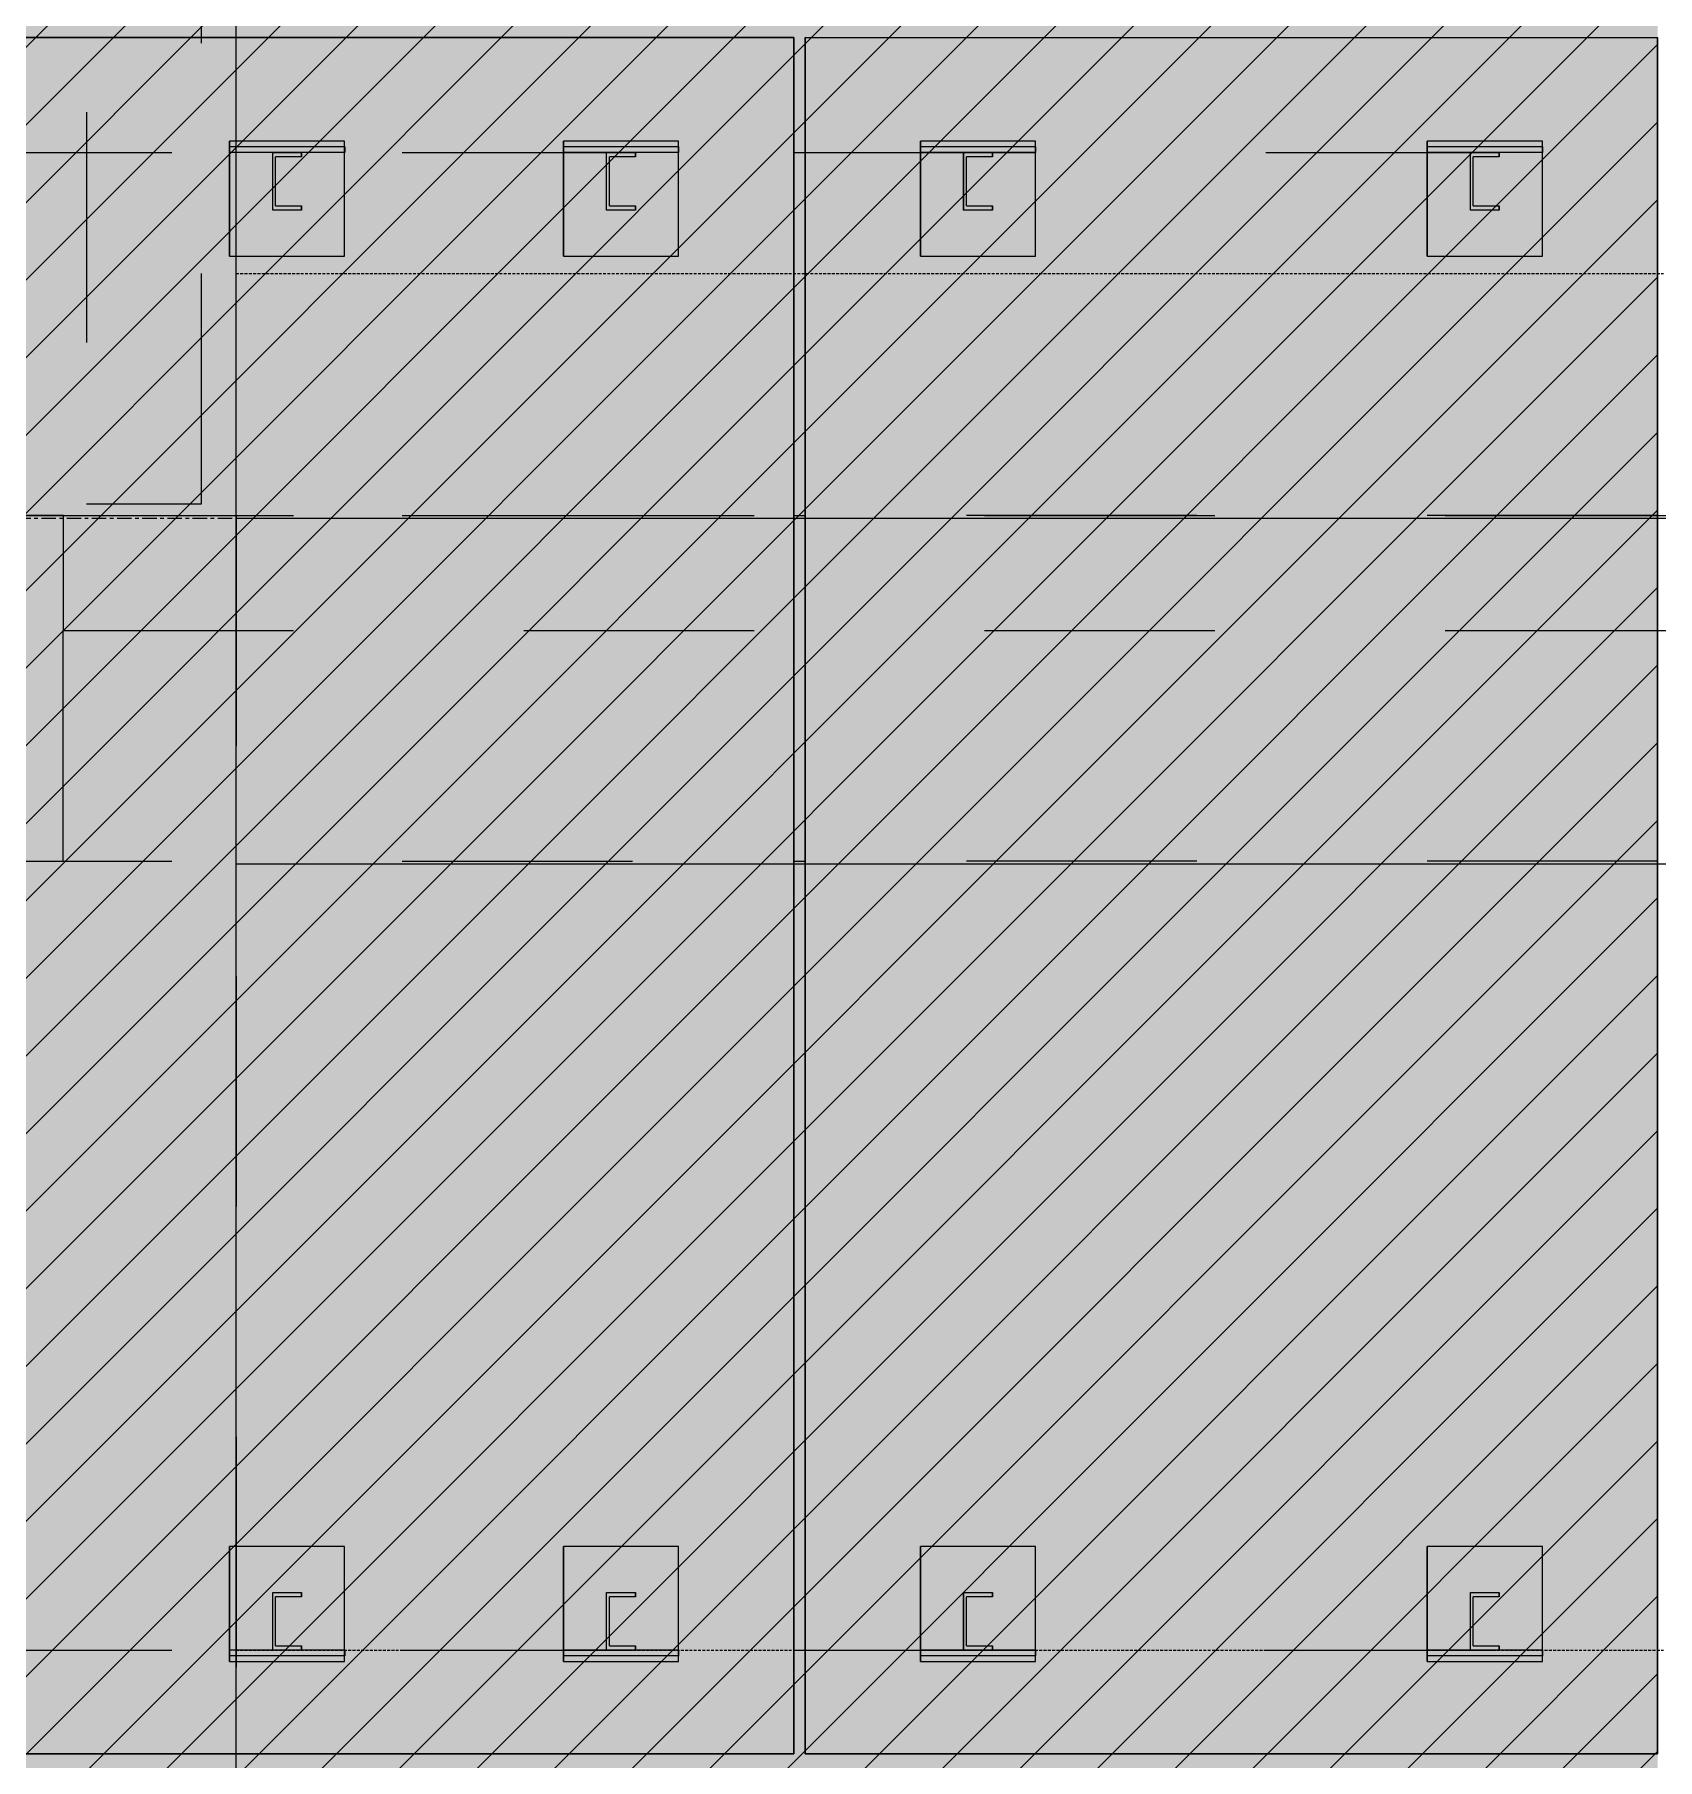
# Model space of a CAD drawing. Header units: millimetres. Extents: x 652937 to 1670132, y 1473552 to 2851037.
# Drawn here: x 833896 to 836714, y 1520610 to 1523605 of the extents above; entities that cross this region are included whole.
import ezdxf
from ezdxf.xclip import XClip

# ---------------------------------------------------------------- set-up
doc = ezdxf.new("R2010")
doc.units = ezdxf.units.MM
doc.header["$XCLIPFRAME"] = 0
for name, pattern in [('HIDDEN', [0.375, 0.25, -0.125]), ('TA_GL_005.00000', [13.75, 5, -1.25, 1.25, -1.25, 5]), ('XKITLINE00', [0]), ('XKITLINE02', [4, 2, -2])]:
    doc.linetypes.add(name, pattern=pattern)
for name, color, linetype in [('000 - 0_SYM_DWG_GRIDLINE_MAIN_COLOR_251', 251, 'Continuous'), ('000 - CONCRETE_WALL_MAIN_COLOR_2', 1, 'Continuous'), ('000 - H A T C H', 9, 'Continuous')]:
    doc.layers.add(name, color=color, linetype=linetype)
for name, color, linetype, lineweight in [('A-230-M_FLOOR', 2, 'Continuous', 25), ('Part', 2, 'Continuous', 0), ('Vertical Circulation', 7, 'Continuous', 9)]:
    doc.layers.add(name, color=color, linetype=linetype, lineweight=lineweight)
doc.styles.add('TA', font='', dxfattribs={"height": 4.5})
doc.styles.get('TA').set_extended_font_data('Cordia New')

# ---------------------------------------------------------------- blocks, each defined once
blk = doc.blocks.new('*U6164')
at = {"layer": '000 - 0_SYM_DWG_GRIDLINE_MAIN_COLOR_251', "linetype": 'ByBlock', "ltscale": 5}
blk.add_line((200, 0), (-30071, 0), dxfattribs=at)
at = {"style": 'TA', "flags": 1}
blk.add_attdef('LOCATION', (6, -6), '', height=4.5, rotation=270, dxfattribs=at)
blk = doc.blocks.new('W-1-PP18-ST_ENT3_REV02_20260413-044638_PP18_ENT3_ELE2-DIMS-2')
at = {"color": 6, "linetype": 'TA_GL_005.00000', "rotation": 180}
blk.add_blockref('*U6164', (-7244, 110695), dxfattribs=at)
blk = doc.blocks.new('15')
at = {"layer": 'Part', "color": 253, "linetype": 'XKITLINE00', "lineweight": 0}
for points in [[(663598.1429, 1524501.7062), (663599.6229, 1524501.7062), (663599.6229, 1524501.7062), (663599.6229, 1524504.6862), (663598.1429, 1524504.6862)], [(663601.1229, 1524504.6862), (663601.1229, 1524501.7062), (663599.6429, 1524501.7062), (663599.6429, 1524504.6862)]]:
    blk.add_lwpolyline(points, close=True, dxfattribs=at)
blk = doc.blocks.new('W-1-PP18-ST_ENT3_REV02_20260413-214324_PP18_ENT3_SE_ELE4-1')
at = {"layer": 'A-230-M_FLOOR', "color": 4, "lineweight": 9}
blk.add_lwpolyline([(11575, 114420), (11575, 103500)], dxfattribs=at)
at = {"layer": 'Part', "color": 1, "linetype": 'HIDDEN', "lineweight": 0, "ltscale": 20}
for p, q in [((11575, 111120), (14053.9, 111120)), ((11575, 108730), (14053.9, 108730))]:
    blk.add_line(p, q, dxfattribs=at)
at = {"layer": 'Part', "linetype": 'XKITLINE00', "lineweight": 0}
for p, q in [((11575, 110695), (15305, 110695)), ((11575, 110095), (15305, 110095))]:
    blk.add_line(p, q, dxfattribs=at)
at = {"layer": 'Vertical Circulation', "color": 4, "xscale": 1000, "yscale": 1000, "zscale": 1000}
blk.add_blockref('15', (-663587079.2, -1524393156.2), dxfattribs=at)
blk = doc.blocks.new('*A39894513')
at = {"layer": 'Part', "linetype": 'XKITLINE02', "lineweight": 0}
for p, q in [((68.12234, -67.720099), (68.12234, -83.120099)), ((69.12234, -83.120099), (69.12234, -67.720099)), ((68.12234, -83.120099), (69.122731, -83.120099))]:
    blk.add_line(p, q, dxfattribs=at)
blk = doc.blocks.new('*A40004524')
at = {"layer": 'Part', "linetype": 'XKITLINE02', "lineweight": 0}
for p, q in [((67.421867, -83.220099), (69.422117, -83.220099)), ((69.421867, -83.220099), (69.421867, -93.970099)), ((69.421867, -83.220099), (69.422117, -83.220099)), ((69.422117, -83.220099), (69.422117, -99.720099))]:
    blk.add_line(p, q, dxfattribs=at)
at = {"layer": 'Part', "linetype": 'XKITLINE00', "lineweight": 0}
blk.add_line((69.421867, -93.970099), (69.421867, -94.070099), dxfattribs=at)
blk = doc.blocks.new('*A40304554')
at = {"layer": 'Part', "linetype": 'XKITLINE00', "lineweight": 0}
for p, q in [((74.365186, -79.070099), (81.765336, -79.070099)), ((74.365186, -79.070099), (74.365186, -93.970099)), ((81.765186, -93.970099), (81.765186, -79.070099)), ((81.765336, -93.970099), (81.765336, -79.070099)), ((74.365186, -93.970099), (81.765336, -93.970099))]:
    blk.add_line(p, q, dxfattribs=at)
at = {"layer": 'Part', "linetype": 'XKITLINE02', "lineweight": 0}
for p, q in [((74.365336, -79.070099), (74.365186, -79.070099)), ((74.365336, -93.970099), (74.365336, -79.070099)), ((74.365186, -93.970099), (74.365336, -93.970099))]:
    blk.add_line(p, q, dxfattribs=at)
blk = doc.blocks.new('*A40334557')
at = {"layer": 'Part', "linetype": 'XKITLINE00', "lineweight": 0}
for p, q in [((66.865186, -79.070099), (74.265336, -79.070099)), ((74.265186, -93.970099), (74.265186, -79.070099)), ((74.265336, -79.070099), (74.265336, -93.970099)), ((74.265186, -93.970099), (66.865186, -93.970099)), ((74.265336, -93.970099), (74.265186, -93.970099))]:
    blk.add_line(p, q, dxfattribs=at)
at = {"layer": 'Part', "linetype": 'XKITLINE02', "lineweight": 0}
blk.add_line((74.265186, -93.970099), (74.265336, -93.970099), dxfattribs=at)
blk = doc.blocks.new('*A44765000')
at = {"layer": 'Part', "linetype": 'XKITLINE02', "lineweight": 0}
for p, q in [((66.865186, -83.220099), (74.265361, -83.220099)), ((81.765361, -83.220099), (74.365186, -83.220099)), ((66.865186, -86.220099), (74.265361, -86.220099)), ((81.765361, -86.220099), (74.365186, -86.220099))]:
    blk.add_line(p, q, dxfattribs=at)
at = {"layer": 'Part', "linetype": 'XKITLINE00', "lineweight": 0}
for p, q in [((74.265361, -83.220099), (74.365186, -83.220099)), ((74.265361, -86.220099), (74.365186, -86.220099))]:
    blk.add_line(p, q, dxfattribs=at)
blk = doc.blocks.new('*A44775001')
at = {"layer": 'Part', "linetype": 'XKITLINE02', "lineweight": 0}
for p, q in [((66.865186, -93.070099), (74.265361, -93.070099)), ((74.365186, -93.070099), (81.765361, -93.070099))]:
    blk.add_line(p, q, dxfattribs=at)
at = {"layer": 'Part', "linetype": 'XKITLINE00', "lineweight": 0}
blk.add_line((74.265361, -93.070099), (74.365186, -93.070099), dxfattribs=at)
blk = doc.blocks.new('*A44795003')
at = {"layer": 'Part', "linetype": 'XKITLINE02', "lineweight": 0}
for p, q in [((66.865186, -80.070099), (74.265361, -80.070099)), ((74.365186, -80.070099), (81.765361, -80.070099))]:
    blk.add_line(p, q, dxfattribs=at)
at = {"layer": 'Part', "linetype": 'XKITLINE00', "lineweight": 0}
blk.add_line((74.265361, -80.070099), (74.365186, -80.070099), dxfattribs=at)
blk = doc.blocks.new('*A47275251')
at = {"layer": 'Part', "linetype": 'XKITLINE02', "lineweight": 0}
for p, q in [((67.922144, -83.220099), (67.922144, -84.220099)), ((67.922144, -83.220099), (111.342756, -83.220099)), ((67.922144, -84.220099), (111.342756, -84.220099))]:
    blk.add_line(p, q, dxfattribs=at)
blk = doc.blocks.new('*A47695293')
at = {"layer": 'Part', "linetype": 'XKITLINE02', "lineweight": 0}
for p, q in [((69.422117, -83.220099), (69.422117, -64.620099)), ((69.421867, -79.070099), (69.421867, -83.220099)), ((67.421867, -83.220099), (69.422117, -83.220099))]:
    blk.add_line(p, q, dxfattribs=at)
at = {"layer": 'Part', "linetype": 'XKITLINE00', "lineweight": 0}
blk.add_line((69.421867, -79.020099), (69.421867, -79.070099), dxfattribs=at)
blk = doc.blocks.new('*A47925316')
at = {"layer": 'Part', "linetype": 'XKITLINE02', "lineweight": 0}
for p, q in [((80.140384, -80.070099), (80.390524, -80.070099)), ((80.140384, -80.570099), (80.140384, -80.070099)), ((80.140524, -80.570099), (80.140524, -80.070099)), ((80.390524, -80.107599), (80.165384, -80.107599)), ((80.165384, -80.532599), (80.165384, -80.107599)), ((80.165524, -80.532599), (80.165524, -80.107599)), ((80.390384, -80.107599), (80.390384, -80.070099)), ((80.390524, -80.070099), (80.390524, -80.107599)), ((80.165384, -80.532599), (80.390524, -80.532599)), ((80.390384, -80.570099), (80.390384, -80.532599)), ((80.390524, -80.532599), (80.390524, -80.570099)), ((80.390524, -80.570099), (80.140384, -80.570099))]:
    blk.add_line(p, q, dxfattribs=at)
blk = doc.blocks.new('*A47935317')
at = {"layer": 'Part', "linetype": 'XKITLINE02', "lineweight": 0}
for p, q in [((80.765368, -79.970099), (79.765356, -79.970099)), ((79.765356, -79.970099), (79.765356, -80.970099)), ((79.765368, -80.970099), (79.765368, -79.970099)), ((80.765356, -80.970099), (80.765356, -79.970099)), ((80.765368, -80.970099), (80.765368, -79.970099)), ((79.765356, -80.970099), (80.765368, -80.970099))]:
    blk.add_line(p, q, dxfattribs=at)
blk = doc.blocks.new('*A48095333')
at = {"layer": 'Part', "linetype": 'XKITLINE02', "lineweight": 0}
for p, q in [((75.740384, -80.070099), (75.990524, -80.070099)), ((75.740384, -80.570099), (75.740384, -80.070099)), ((75.740524, -80.570099), (75.740524, -80.070099)), ((75.990524, -80.107599), (75.765384, -80.107599)), ((75.765384, -80.532599), (75.765384, -80.107599)), ((75.765524, -80.532599), (75.765524, -80.107599)), ((75.990384, -80.107599), (75.990384, -80.070099)), ((75.990524, -80.070099), (75.990524, -80.107599)), ((75.765384, -80.532599), (75.990524, -80.532599)), ((75.990384, -80.570099), (75.990384, -80.532599)), ((75.990524, -80.532599), (75.990524, -80.570099)), ((75.990524, -80.570099), (75.740384, -80.570099))]:
    blk.add_line(p, q, dxfattribs=at)
blk = doc.blocks.new('*A48105334')
at = {"layer": 'Part', "linetype": 'XKITLINE02', "lineweight": 0}
for p, q in [((76.365609, -80.020099), (75.365409, -80.020099)), ((75.365409, -80.070099), (75.365409, -80.020099)), ((76.365609, -80.070099), (75.365409, -80.070099)), ((75.365609, -80.070099), (75.365609, -80.020099)), ((76.365409, -80.020099), (76.365609, -80.020099)), ((76.365409, -80.070099), (76.365409, -80.020099)), ((76.365609, -80.070099), (76.365409, -80.070099)), ((76.365609, -80.020099), (76.365609, -80.070099))]:
    blk.add_line(p, q, dxfattribs=at)
blk = doc.blocks.new('*A48115335')
at = {"layer": 'Part', "linetype": 'XKITLINE02', "lineweight": 0}
for p, q in [((76.365368, -79.970099), (75.365357, -79.970099)), ((75.365357, -79.970099), (75.365357, -80.970099)), ((75.365368, -80.970099), (75.365368, -79.970099)), ((76.365357, -80.970099), (76.365357, -79.970099)), ((76.365368, -80.970099), (76.365368, -79.970099)), ((75.365357, -80.970099), (76.365368, -80.970099))]:
    blk.add_line(p, q, dxfattribs=at)
blk = doc.blocks.new('*A48125336')
at = {"layer": 'Part', "linetype": 'XKITLINE02', "lineweight": 0}
for p, q in [((70.365368, -79.970099), (69.365357, -79.970099)), ((69.365357, -79.970099), (69.365357, -80.970099)), ((69.365368, -80.970099), (69.365368, -79.970099)), ((70.365357, -80.970099), (70.365357, -79.970099)), ((70.365368, -80.970099), (70.365368, -79.970099)), ((69.365357, -80.970099), (70.365368, -80.970099))]:
    blk.add_line(p, q, dxfattribs=at)
blk = doc.blocks.new('*A48135337')
at = {"layer": 'Part', "linetype": 'XKITLINE02', "lineweight": 0}
for p, q in [((73.265368, -79.970099), (72.265357, -79.970099)), ((72.265357, -79.970099), (72.265357, -80.970099)), ((72.265368, -80.970099), (72.265368, -79.970099)), ((73.265357, -80.970099), (73.265357, -79.970099)), ((73.265368, -80.970099), (73.265368, -79.970099)), ((72.265357, -80.970099), (73.265368, -80.970099))]:
    blk.add_line(p, q, dxfattribs=at)
blk = doc.blocks.new('*A48145338')
at = {"layer": 'Part', "linetype": 'XKITLINE02', "lineweight": 0}
for p, q in [((70.365609, -80.020099), (69.365409, -80.020099)), ((69.365409, -80.070099), (69.365409, -80.020099)), ((70.365609, -80.070099), (69.365409, -80.070099)), ((69.365609, -80.070099), (69.365609, -80.020099)), ((70.365409, -80.020099), (70.365609, -80.020099)), ((70.365409, -80.070099), (70.365409, -80.020099)), ((70.365609, -80.070099), (70.365409, -80.070099)), ((70.365609, -80.020099), (70.365609, -80.070099))]:
    blk.add_line(p, q, dxfattribs=at)
blk = doc.blocks.new('*A48155339')
at = {"layer": 'Part', "linetype": 'XKITLINE02', "lineweight": 0}
for p, q in [((73.265609, -80.020099), (72.265409, -80.020099)), ((72.265409, -80.070099), (72.265409, -80.020099)), ((73.265609, -80.070099), (72.265409, -80.070099)), ((72.265609, -80.070099), (72.265609, -80.020099)), ((73.265409, -80.020099), (73.265609, -80.020099)), ((73.265409, -80.070099), (73.265409, -80.020099)), ((73.265609, -80.070099), (73.265409, -80.070099)), ((73.265609, -80.020099), (73.265609, -80.070099))]:
    blk.add_line(p, q, dxfattribs=at)
blk = doc.blocks.new('*A48165340')
at = {"layer": 'Part', "linetype": 'XKITLINE02', "lineweight": 0}
for p, q in [((69.740384, -80.070099), (69.990524, -80.070099)), ((69.740384, -80.570099), (69.740384, -80.070099)), ((69.740524, -80.570099), (69.740524, -80.070099)), ((69.990524, -80.107599), (69.765384, -80.107599)), ((69.765384, -80.532599), (69.765384, -80.107599)), ((69.765524, -80.532599), (69.765524, -80.107599)), ((69.990384, -80.107599), (69.990384, -80.070099)), ((69.990524, -80.070099), (69.990524, -80.107599)), ((69.765384, -80.532599), (69.990524, -80.532599)), ((69.990384, -80.570099), (69.990384, -80.532599)), ((69.990524, -80.532599), (69.990524, -80.570099)), ((69.990524, -80.570099), (69.740384, -80.570099))]:
    blk.add_line(p, q, dxfattribs=at)
blk = doc.blocks.new('*A48175341')
at = {"layer": 'Part', "linetype": 'XKITLINE02', "lineweight": 0}
for p, q in [((72.640384, -80.070099), (72.890524, -80.070099)), ((72.640384, -80.570099), (72.640384, -80.070099)), ((72.640524, -80.570099), (72.640524, -80.070099)), ((72.890524, -80.107599), (72.665384, -80.107599)), ((72.665384, -80.532599), (72.665384, -80.107599)), ((72.665524, -80.532599), (72.665524, -80.107599)), ((72.890384, -80.107599), (72.890384, -80.070099)), ((72.890524, -80.070099), (72.890524, -80.107599)), ((72.665384, -80.532599), (72.890524, -80.532599)), ((72.890384, -80.570099), (72.890384, -80.532599)), ((72.890524, -80.532599), (72.890524, -80.570099)), ((72.890524, -80.570099), (72.640384, -80.570099))]:
    blk.add_line(p, q, dxfattribs=at)
blk = doc.blocks.new('*A48375361')
at = {"layer": 'Part', "linetype": 'XKITLINE02', "lineweight": 0}
for p, q in [((67.922734, -83.220099), (66.672142, -83.220099)), ((66.672142, -83.220099), (66.672142, -86.220099)), ((67.922142, -86.220099), (67.922142, -83.220099)), ((66.672142, -86.220099), (67.922734, -86.220099))]:
    blk.add_line(p, q, dxfattribs=at)
blk = doc.blocks.new('*A48815405')
at = {"layer": 'Part', "linetype": 'XKITLINE02', "lineweight": 0}
for p, q in [((80.140384, -92.570099), (80.390524, -92.570099)), ((80.140384, -93.070099), (80.140384, -92.570099)), ((80.140524, -93.070099), (80.140524, -92.570099)), ((80.390524, -92.607599), (80.165384, -92.607599)), ((80.165384, -93.032599), (80.165384, -92.607599)), ((80.165524, -93.032599), (80.165524, -92.607599)), ((80.390384, -92.607599), (80.390384, -92.570099)), ((80.390524, -92.570099), (80.390524, -92.607599)), ((80.390524, -93.070099), (80.140384, -93.070099)), ((80.165384, -93.032599), (80.390524, -93.032599)), ((80.390384, -93.070099), (80.390384, -93.032599)), ((80.390524, -93.032599), (80.390524, -93.070099))]:
    blk.add_line(p, q, dxfattribs=at)
blk = doc.blocks.new('*A48825406')
at = {"layer": 'Part', "linetype": 'XKITLINE02', "lineweight": 0}
for p, q in [((80.765368, -92.170099), (79.765356, -92.170099)), ((79.765356, -92.170099), (79.765356, -93.170099)), ((79.765368, -93.170099), (79.765368, -92.170099)), ((80.765356, -93.170099), (80.765356, -92.170099)), ((80.765368, -93.170099), (80.765368, -92.170099)), ((79.765356, -93.170099), (80.765368, -93.170099))]:
    blk.add_line(p, q, dxfattribs=at)
blk = doc.blocks.new('*A48835407')
at = {"layer": 'Part', "linetype": 'XKITLINE02', "lineweight": 0}
for p, q in [((80.765609, -93.070099), (79.765409, -93.070099)), ((79.765409, -93.120099), (79.765409, -93.070099)), ((80.765609, -93.120099), (79.765409, -93.120099)), ((79.765609, -93.120099), (79.765609, -93.070099)), ((80.765409, -93.070099), (80.765609, -93.070099)), ((80.765409, -93.120099), (80.765409, -93.070099)), ((80.765609, -93.120099), (80.765409, -93.120099)), ((80.765609, -93.070099), (80.765609, -93.120099))]:
    blk.add_line(p, q, dxfattribs=at)
blk = doc.blocks.new('*A48845408')
at = {"layer": 'Part', "linetype": 'XKITLINE02', "lineweight": 0}
for p, q in [((76.365368, -92.170099), (75.365357, -92.170099)), ((75.365357, -92.170099), (75.365357, -93.170099)), ((75.365368, -93.170099), (75.365368, -92.170099)), ((76.365357, -93.170099), (76.365357, -92.170099)), ((76.365368, -93.170099), (76.365368, -92.170099)), ((75.365357, -93.170099), (76.365368, -93.170099))]:
    blk.add_line(p, q, dxfattribs=at)
blk = doc.blocks.new('*A48855409')
at = {"layer": 'Part', "linetype": 'XKITLINE02', "lineweight": 0}
for p, q in [((75.740384, -92.570099), (75.990524, -92.570099)), ((75.740384, -93.070099), (75.740384, -92.570099)), ((75.740524, -93.070099), (75.740524, -92.570099)), ((75.990524, -92.607599), (75.765384, -92.607599)), ((75.765384, -93.032599), (75.765384, -92.607599)), ((75.765524, -93.032599), (75.765524, -92.607599)), ((75.990384, -92.607599), (75.990384, -92.570099)), ((75.990524, -92.570099), (75.990524, -92.607599)), ((75.990524, -93.070099), (75.740384, -93.070099)), ((75.765384, -93.032599), (75.990524, -93.032599)), ((75.990384, -93.070099), (75.990384, -93.032599)), ((75.990524, -93.032599), (75.990524, -93.070099))]:
    blk.add_line(p, q, dxfattribs=at)
blk = doc.blocks.new('*A48895413')
at = {"layer": 'Part', "linetype": 'XKITLINE02', "lineweight": 0}
for p, q in [((76.365609, -93.070099), (75.365409, -93.070099)), ((75.365409, -93.120099), (75.365409, -93.070099)), ((76.365609, -93.120099), (75.365409, -93.120099)), ((75.365609, -93.120099), (75.365609, -93.070099)), ((76.365409, -93.070099), (76.365609, -93.070099)), ((76.365409, -93.120099), (76.365409, -93.070099)), ((76.365609, -93.120099), (76.365409, -93.120099)), ((76.365609, -93.070099), (76.365609, -93.120099))]:
    blk.add_line(p, q, dxfattribs=at)
blk = doc.blocks.new('*A48905414')
at = {"layer": 'Part', "linetype": 'XKITLINE02', "lineweight": 0}
for p, q in [((70.365609, -93.070099), (69.365409, -93.070099)), ((69.365409, -93.120099), (69.365409, -93.070099)), ((70.365609, -93.120099), (69.365409, -93.120099)), ((69.365609, -93.120099), (69.365609, -93.070099)), ((70.365409, -93.070099), (70.365609, -93.070099)), ((70.365409, -93.120099), (70.365409, -93.070099)), ((70.365609, -93.120099), (70.365409, -93.120099)), ((70.365609, -93.070099), (70.365609, -93.120099))]:
    blk.add_line(p, q, dxfattribs=at)
blk = doc.blocks.new('*A48915415')
at = {"layer": 'Part', "linetype": 'XKITLINE02', "lineweight": 0}
for p, q in [((73.265609, -93.070099), (72.265409, -93.070099)), ((72.265409, -93.120099), (72.265409, -93.070099)), ((73.265609, -93.120099), (72.265409, -93.120099)), ((72.265609, -93.120099), (72.265609, -93.070099)), ((73.265409, -93.070099), (73.265609, -93.070099)), ((73.265409, -93.120099), (73.265409, -93.070099)), ((73.265609, -93.120099), (73.265409, -93.120099)), ((73.265609, -93.070099), (73.265609, -93.120099))]:
    blk.add_line(p, q, dxfattribs=at)
blk = doc.blocks.new('*A48925416')
at = {"layer": 'Part', "linetype": 'XKITLINE02', "lineweight": 0}
for p, q in [((70.365368, -92.170099), (69.365357, -92.170099)), ((69.365357, -92.170099), (69.365357, -93.170099)), ((69.365368, -93.170099), (69.365368, -92.170099)), ((70.365357, -93.170099), (70.365357, -92.170099)), ((70.365368, -93.170099), (70.365368, -92.170099)), ((69.365357, -93.170099), (70.365368, -93.170099))]:
    blk.add_line(p, q, dxfattribs=at)
blk = doc.blocks.new('*A48935417')
at = {"layer": 'Part', "linetype": 'XKITLINE02', "lineweight": 0}
for p, q in [((73.265368, -92.170099), (72.265357, -92.170099)), ((72.265357, -92.170099), (72.265357, -93.170099)), ((72.265368, -93.170099), (72.265368, -92.170099)), ((73.265357, -93.170099), (73.265357, -92.170099)), ((73.265368, -93.170099), (73.265368, -92.170099)), ((72.265357, -93.170099), (73.265368, -93.170099))]:
    blk.add_line(p, q, dxfattribs=at)
blk = doc.blocks.new('*A48945418')
at = {"layer": 'Part', "linetype": 'XKITLINE02', "lineweight": 0}
for p, q in [((69.740384, -92.570099), (69.990524, -92.570099)), ((69.740384, -93.070099), (69.740384, -92.570099)), ((69.740524, -93.070099), (69.740524, -92.570099)), ((69.990524, -92.607599), (69.765384, -92.607599)), ((69.765384, -93.032599), (69.765384, -92.607599)), ((69.765524, -93.032599), (69.765524, -92.607599)), ((69.990384, -92.607599), (69.990384, -92.570099)), ((69.990524, -92.570099), (69.990524, -92.607599)), ((69.990524, -93.070099), (69.740384, -93.070099)), ((69.765384, -93.032599), (69.990524, -93.032599)), ((69.990384, -93.070099), (69.990384, -93.032599)), ((69.990524, -93.032599), (69.990524, -93.070099))]:
    blk.add_line(p, q, dxfattribs=at)
blk = doc.blocks.new('*A48955419')
at = {"layer": 'Part', "linetype": 'XKITLINE02', "lineweight": 0}
for p, q in [((72.640384, -92.570099), (72.890524, -92.570099)), ((72.640384, -93.070099), (72.640384, -92.570099)), ((72.640524, -93.070099), (72.640524, -92.570099)), ((72.890524, -92.607599), (72.665384, -92.607599)), ((72.665384, -93.032599), (72.665384, -92.607599)), ((72.665524, -93.032599), (72.665524, -92.607599)), ((72.890384, -92.607599), (72.890384, -92.570099)), ((72.890524, -92.570099), (72.890524, -92.607599)), ((72.890524, -93.070099), (72.640384, -93.070099)), ((72.665384, -93.032599), (72.890524, -93.032599)), ((72.890384, -93.070099), (72.890384, -93.032599)), ((72.890524, -93.032599), (72.890524, -93.070099))]:
    blk.add_line(p, q, dxfattribs=at)
blk = doc.blocks.new('*A49025426')
at = {"layer": 'Part', "linetype": 'XKITLINE02', "lineweight": 0}
for p, q in [((80.765609, -80.020099), (79.765409, -80.020099)), ((79.765409, -80.070099), (79.765409, -80.020099)), ((80.765609, -80.070099), (79.765409, -80.070099)), ((79.765609, -80.070099), (79.765609, -80.020099)), ((80.765409, -80.020099), (80.765609, -80.020099)), ((80.765409, -80.070099), (80.765409, -80.020099)), ((80.765609, -80.070099), (80.765409, -80.070099)), ((80.765609, -80.020099), (80.765609, -80.070099))]:
    blk.add_line(p, q, dxfattribs=at)
blk = doc.blocks.new('W-1-PP18-ST_ENT3_REV02_20260413-214457_PP18_ENT3_SE_ELE4-2')
at = {"lineweight": 0, "xscale": 200, "yscale": 200, "zscale": 200}
for name in ['*A40334557', '*A40304554', '*A47695293', '*A39894513', '*A44795003', '*A48125336', '*A48145338', '*A48165340', '*A48135337', '*A48155339', '*A48175341', '*A48115335', '*A48105334', '*A48095333', '*A47935317', '*A49025426', '*A47925316', '*A44765000', '*A48375361', '*A40004524', '*A47275251', '*A48925416', '*A48935417', '*A48845408', '*A48825406', '*A48945418', '*A48955419', '*A48855409', '*A48815405', '*A44775001', '*A48905414', '*A48915415', '*A48895413', '*A48835407']:
    blk.add_blockref(name, (-2309.3778, 127344.0198), dxfattribs=at)
blk = doc.blocks.new('*U7583')
blk.add_wipeout([(3262.6, -11470), (3262.6, -12310), (3000, -12310), (3000, -8620), (0, -8620), (0, 0), (7480, 0), (7480, -9340), (13872, -9340), (13872, -12310), (4562.6, -12310), (4562.6, -11470)])
at = {"layer": '000 - H A T C H'}
h = blk.add_hatch(dxfattribs=at)
h.set_pattern_fill('AR-CONC', color=8, scale=0.05)
h.paths.add_polyline_path([(7480, 0), (0, 0), (0, -8620), (3000, -8620), (3000, -12310), (3262.6, -12310), (3262.6, -11470), (4562.6, -11470), (4562.6, -12310), (13872, -12310), (13872, -9340), (7480, -9340)])
blk = doc.blocks.new('A$Ccc5d2e7b')
at = {"layer": '000 - CONCRETE_WALL_MAIN_COLOR_2'}
blk.add_blockref('*U7583', (0, 0), dxfattribs=at)
at = {"layer": '000 - H A T C H'}
h = blk.add_hatch(dxfattribs=at)
h.set_pattern_fill('ANSI31', color=1, scale=30)
h.set_pattern_definition([(45, (-88709.82, -145266.49), (-67.35192, 67.35192), [])])
h.paths.add_polyline_path([(4562.6, -11470), (4562.6, -12310), (13872, -12310), (13872, -9340), (7480, -9340), (7480, 0), (0, 0), (0, -8620), (3000, -8620), (3000, -12310), (3262.6, -12310), (3262.6, -11470)])

msp = doc.modelspace()

# ---------------------------------------------------------------- block references
at = {"color": 6}
msp.add_blockref('A$Ccc5d2e7b', (829234.2162, 1526940.4203), dxfattribs=at)

# ---------------------------------------------------------------- next in the draw order: block references
msp.add_blockref('W-1-PP18-ST_ENT3_REV02_20260413-044638_PP18_ENT3_ELE2-DIMS-2', (822670.5264, 1412070.4203), dxfattribs=at)

# ---------------------------------------------------------------- next in the draw order: block references
ref = msp.add_blockref('W-1-PP18-ST_ENT3_REV02_20260413-214324_PP18_ENT3_SE_ELE4-1', (822670.5264, 1412070.4203), dxfattribs=at)
XClip(ref).set_block_clipping_path([(-8921.6742467015, 100922), (26429.9241350386, 117178.2602934372)])

# ---------------------------------------------------------------- next in the draw order: block references
ref = msp.add_blockref('W-1-PP18-ST_ENT3_REV02_20260413-214457_PP18_ENT3_SE_ELE4-2', (822670.5264, 1412070.4203), dxfattribs=at)
XClip(ref).set_block_clipping_path([(-8921.6742467015, 100922), (26429.9241350386, 117178.2602934372)])

doc.saveas('drawing.dxf')
